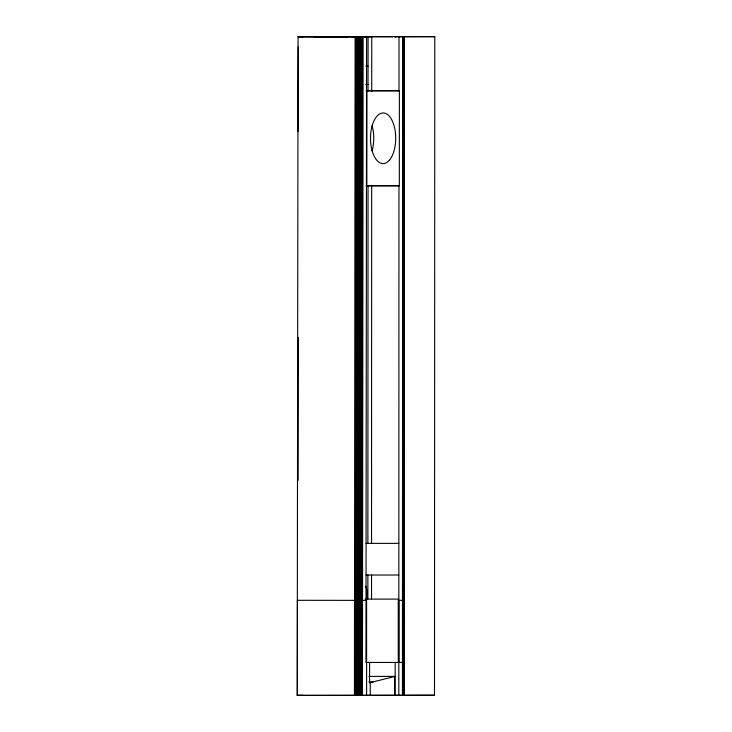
<?xml version="1.0" encoding="UTF-8"?>
<svg xmlns="http://www.w3.org/2000/svg" width="732" height="732" viewBox="0 0 732 732"><rect width="100%" height="100%" fill="white"/><g stroke="black" fill="none" stroke-linecap="round" stroke-linejoin="round"><path stroke-width="1.1" d="M297.933 131.577L298.29 46.775M298.134 480.256L298.29 337.342M316.965 36.673L402.719 36.728L402.426 695.308L297.219 695.391L298.052 36.655L348.377 36.655L298.336 36.6L317.734 36.692M354.425 695.373L355.102 36.719M355.395 695.373L356.081 36.719M356.347 695.382L357.033 36.719M357.28 695.382L357.957 36.719M358.177 695.382L358.854 36.719M359.046 695.382L359.723 36.719M359.879 695.382L360.565 36.728M360.693 695.382L361.37 36.728M361.462 695.382L362.148 36.728M362.441 695.382L363.118 36.728L366.595 36.71L365.954 662.451L402.481 662.451M368.004 91.088L368.077 36.682L339.172 36.71L366.595 36.71M367.876 598.858L367.885 575.013M367.885 543.345L368.022 185.406M369.596 662.451L369.596 682.746L395.179 676.405L395.17 662.451M370.236 695.4L370.227 682.746M371.719 91.628L371.755 36.737L368.077 36.682M371.536 543.345L371.673 185.397M371.527 598.858L371.545 575.013M394.539 695.318L394.548 676.405M398.812 695.318L398.958 185.425M398.995 90.96L399.013 36.673M399.379 90.75L366.897 90.777L366.842 185.782L399.324 185.754L399.379 90.75L366.156 90.731M402.783 695.308L403.076 36.728M403.14 695.308L403.433 36.728M403.451 695.308L403.744 36.728M403.945 695.308L404.238 36.728M434.781 36.655L404.494 36.719L404.265 695.308L404.421 36.728L404.128 695.308L434.497 695.235L434.781 36.655L395.408 36.655M398.812 662.451L398.812 600.304M339.2 36.719L336.409 36.746M297.219 695.391L434.497 695.235M314.275 36.71L317.587 36.719M404.421 36.728L403.716 695.308L402.426 695.308M366.027 600.377L297.421 600.304L297.366 695.308L302.947 695.327M392.819 36.682L351.122 36.655M366.046 543.373L398.821 543.345M366.055 575.041L398.83 575.013M365.177 599.105L398.263 599.105L398.263 662.433M398.958 600.313L402.481 600.304M346.016 36.719L298.052 36.655L303.634 36.664M316.471 36.746L341.752 36.783M365.844 66.2L368.04 66.2M365.835 84.519L368.013 84.519M366.092 185.736L399.324 185.754M368.955 676.386L395.179 676.405L395.188 695.318M368.809 681.931L373.375 681.94M365.808 586.277L367.071 590.486L367.19 599.224M366.604 695.373L366.595 599.105M372.066 125.565A25.336 12.609 -89.9 0 1 372.048 150.902M395.93 36.673L394.713 36.664L395.93 36.673M389.397 160.198A25.336 12.609 -89.9 0 0 389.424 116.324A25.336 12.609 -89.9 0 0 370.502 138.275A25.336 12.609 -89.9 0 0 389.397 160.198"/></g></svg>
